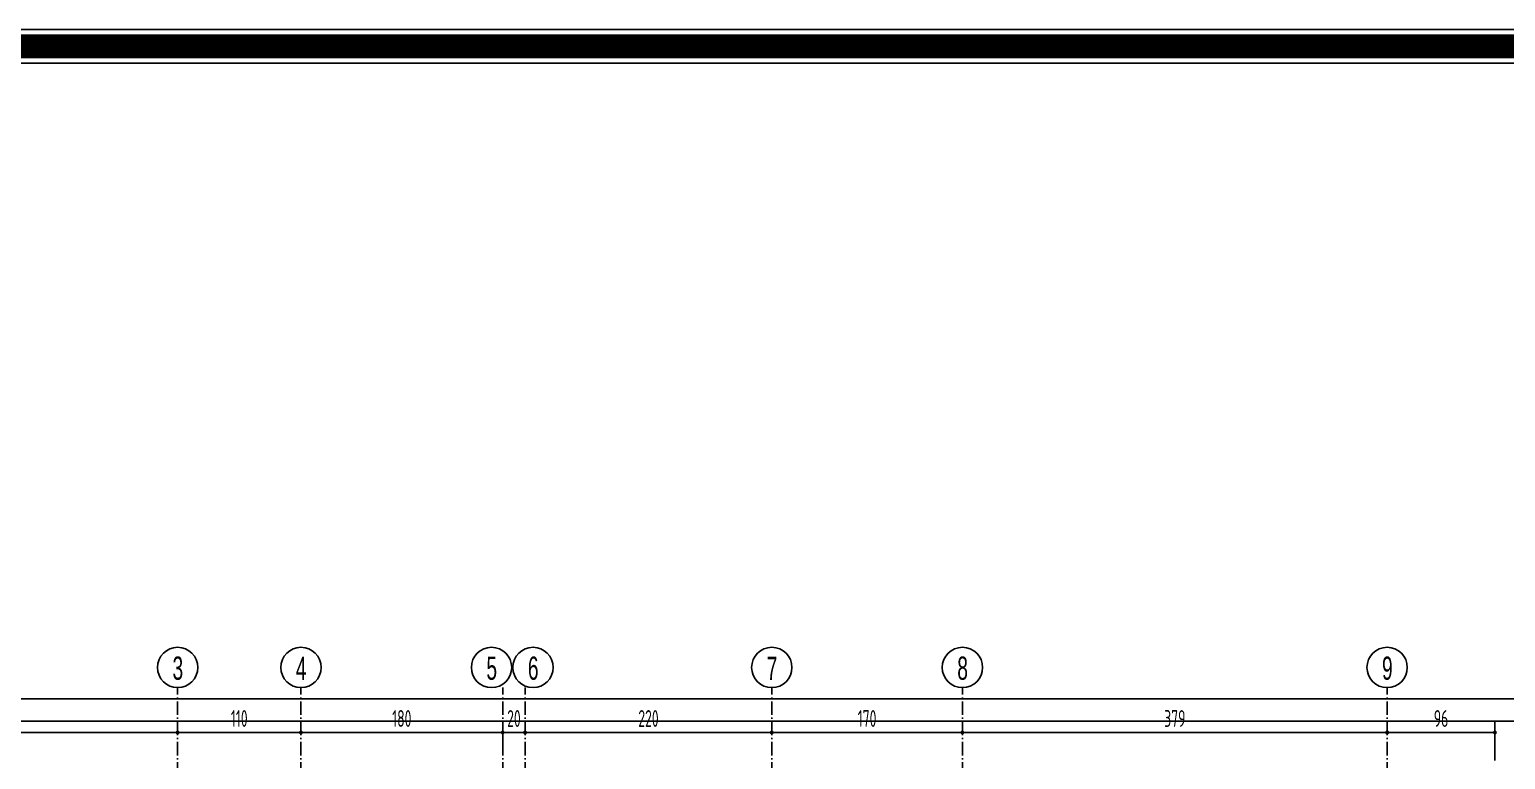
# Model space of a CAD drawing. Extents: x 41749 to 92598, y -24291 to 29432.
# Drawn here: x 53190 to 54507, y -22042 to -21391 of the extents above; entities that cross this region are included whole.
import ezdxf

# ---------------------------------------------------------------- set-up
doc = ezdxf.new("R2010")
doc.units = 0
doc.header["$MEASUREMENT"] = 0
doc.header["$PDMODE"] = 3
doc.linetypes.add('ACAD_ISO10W100', pattern=[18, 12, -3, 0, -3])
doc.layers.get('0').update_dxf_attribs({"linetype": 'CONTINUOUS'})
doc.layers.get('Defpoints').update_dxf_attribs({"linetype": 'CONTINUOUS'})
for name, color, linetype in [('AKS', 10, 'CONTINUOUS'), ('MERBAS', 231, 'CONTINUOUS'), ('OLCU', 3, 'CONTINUOUS'), ('TEFRIS', 12, 'CONTINUOUS'), ('YAZI', 7, 'CONTINUOUS')]:
    doc.layers.add(name, color=color, linetype=linetype)
doc.styles.add('OLCU', font='isocpeur.ttf', dxfattribs={"width": 0.59})
doc.dimstyles.new('OLCU3', dxfattribs={"dimscale": 0.5, "dimtxt": 30, "dimasz": 7, "dimexe": 20, "dimexo": 0, "dimgap": 10, "dimtad": 1, "dimdec": 4, "dimrnd": 0.5, "dimdsep": 46, "dimtxsty": 'OLCU', "dimblk1": 'DOT', "dimblk2": 'DOT', "dimsah": 1, "dimcen": 0.09, "dimclrt": 4, "dimadec": 0, "dimazin": 0, "dimtfac": 1, "dimtdec": 4, "dimtix": 1, "dimtmove": 2, "dimatfit": 3, "dimfxl": 0, "dimtolj": 1, "dimtzin": 0, "dimarcsym": 0})

# ---------------------------------------------------------------- blocks, each defined once
blk = doc.blocks.new('DOT')
at = {"color": 0, "linetype": 'ByBlock'}
blk.add_line((-0.5, 0), (-1, 0), dxfattribs=at)
at = {"color": 0, "linetype": 'ByBlock', "const_width": 0.5}
blk.add_lwpolyline([(-0.25, 0, 1), (0.25, 0, 1)], format="xyb", close=True, dxfattribs=at)
blk = doc.blocks.new('*D2310')
at = {"layer": 'Defpoints', "color": 0, "transparency": 16777216}
for p in [(54401.4, -22018.1), (54401.4, -22018.1), (54497.5, -22335)]:
    blk.add_point(p, dxfattribs=at)
at = {"layer": 'OLCU', "color": 0, "lineweight": -2, "transparency": 16777216}
for p, q in [((54401.4, -22018.1), (54401.4, -22008.1)), ((54497.5, -22043.1), (54497.5, -22008.1)), ((54494, -22018.1), (54404.9, -22018.1))]:
    blk.add_line(p, q, dxfattribs=at)
at = {"layer": 'OLCU', "color": 0, "lineweight": -2, "transparency": 16777216, "xscale": 3.5, "yscale": 3.5, "zscale": 3.5, "rotation": 180}
blk.add_blockref('DOT', (54401.4, -22018.1), dxfattribs=at)
at = {"layer": 'OLCU', "color": 0, "lineweight": -2, "transparency": 16777216, "xscale": 3.5, "yscale": 3.5, "zscale": 3.5}
blk.add_blockref('DOT', (54497.5, -22018.1), dxfattribs=at)
at = {"layer": 'OLCU', "color": 4, "transparency": 16777216, "insert": (54449.5, -22005.6), "char_height": 15, "attachment_point": 5, "style": 'OLCU'}
blk.add_mtext('\\A1;96', dxfattribs=at)
blk = doc.blocks.new('*D2311')
at = {"layer": 'Defpoints', "color": 0, "transparency": 16777216}
for p in [(54022.5, -22018.1), (54022.5, -22018.1), (54401.4, -22018.1)]:
    blk.add_point(p, dxfattribs=at)
at = {"layer": 'OLCU', "color": 0, "lineweight": -2, "transparency": 16777216}
for p, q in [((54022.5, -22018.1), (54022.5, -22008.1)), ((54401.4, -22018.1), (54401.4, -22008.1)), ((54397.9, -22018.1), (54026, -22018.1))]:
    blk.add_line(p, q, dxfattribs=at)
at = {"layer": 'OLCU', "color": 0, "lineweight": -2, "transparency": 16777216, "xscale": 3.5, "yscale": 3.5, "zscale": 3.5, "rotation": 180}
blk.add_blockref('DOT', (54022.5, -22018.1), dxfattribs=at)
at = {"layer": 'OLCU', "color": 0, "lineweight": -2, "transparency": 16777216, "xscale": 3.5, "yscale": 3.5, "zscale": 3.5}
blk.add_blockref('DOT', (54401.4, -22018.1), dxfattribs=at)
at = {"layer": 'OLCU', "color": 4, "transparency": 16777216, "insert": (54212, -22005.6), "char_height": 15, "attachment_point": 5, "style": 'OLCU'}
blk.add_mtext('\\A1;379', dxfattribs=at)
blk = doc.blocks.new('*D2312')
at = {"layer": 'Defpoints', "color": 0, "transparency": 16777216}
for p in [(53852.5, -22018.1), (53852.5, -22018.1), (54022.5, -22018.1)]:
    blk.add_point(p, dxfattribs=at)
at = {"layer": 'OLCU', "color": 0, "lineweight": -2, "transparency": 16777216}
for p, q in [((53852.5, -22018.1), (53852.5, -22008.1)), ((54022.5, -22018.1), (54022.5, -22008.1)), ((54019, -22018.1), (53856, -22018.1))]:
    blk.add_line(p, q, dxfattribs=at)
at = {"layer": 'OLCU', "color": 0, "lineweight": -2, "transparency": 16777216, "xscale": 3.5, "yscale": 3.5, "zscale": 3.5, "rotation": 180}
blk.add_blockref('DOT', (53852.5, -22018.1), dxfattribs=at)
at = {"layer": 'OLCU', "color": 0, "lineweight": -2, "transparency": 16777216, "xscale": 3.5, "yscale": 3.5, "zscale": 3.5}
blk.add_blockref('DOT', (54022.5, -22018.1), dxfattribs=at)
at = {"layer": 'OLCU', "color": 4, "transparency": 16777216, "insert": (53937.5, -22005.6), "char_height": 15, "attachment_point": 5, "style": 'OLCU'}
blk.add_mtext('\\A1;170', dxfattribs=at)
blk = doc.blocks.new('*D2313')
at = {"layer": 'Defpoints', "color": 0, "transparency": 16777216}
for p in [(53632.5, -22018.1), (53632.5, -22018.1), (53852.5, -22018.1)]:
    blk.add_point(p, dxfattribs=at)
at = {"layer": 'OLCU', "color": 0, "lineweight": -2, "transparency": 16777216}
for p, q in [((53632.5, -22018.1), (53632.5, -22008.1)), ((53852.5, -22018.1), (53852.5, -22008.1)), ((53849, -22018.1), (53636, -22018.1))]:
    blk.add_line(p, q, dxfattribs=at)
at = {"layer": 'OLCU', "color": 0, "lineweight": -2, "transparency": 16777216, "xscale": 3.5, "yscale": 3.5, "zscale": 3.5, "rotation": 180}
blk.add_blockref('DOT', (53632.5, -22018.1), dxfattribs=at)
at = {"layer": 'OLCU', "color": 0, "lineweight": -2, "transparency": 16777216, "xscale": 3.5, "yscale": 3.5, "zscale": 3.5}
blk.add_blockref('DOT', (53852.5, -22018.1), dxfattribs=at)
at = {"layer": 'OLCU', "color": 4, "transparency": 16777216, "insert": (53742.5, -22005.6), "char_height": 15, "attachment_point": 5, "style": 'OLCU'}
blk.add_mtext('\\A1;220', dxfattribs=at)
blk = doc.blocks.new('*D2314')
at = {"layer": 'Defpoints', "color": 0, "transparency": 16777216}
for p in [(53612.5, -22018.1), (53612.5, -22018.1), (53632.5, -22018.1)]:
    blk.add_point(p, dxfattribs=at)
at = {"layer": 'OLCU', "color": 0, "lineweight": -2, "transparency": 16777216}
for p, q in [((53632.5, -22018.1), (53632.5, -22008.1)), ((53609, -22018.1), (53605.5, -22018.1)), ((53612.5, -22018.1), (53612.5, -22028.1)), ((53632.5, -22018.1), (53612.5, -22018.1)), ((53636, -22018.1), (53639.5, -22018.1))]:
    blk.add_line(p, q, dxfattribs=at)
at = {"layer": 'OLCU', "color": 0, "lineweight": -2, "transparency": 16777216, "xscale": 3.5, "yscale": 3.5, "zscale": 3.5}
blk.add_blockref('DOT', (53612.5, -22018.1), dxfattribs=at)
at = {"layer": 'OLCU', "color": 0, "lineweight": -2, "transparency": 16777216, "xscale": 3.5, "yscale": 3.5, "zscale": 3.5, "rotation": 180}
blk.add_blockref('DOT', (53632.5, -22018.1), dxfattribs=at)
at = {"layer": 'OLCU', "color": 4, "transparency": 16777216, "insert": (53622.5, -22005.6), "char_height": 15, "attachment_point": 5, "style": 'OLCU'}
blk.add_mtext('\\A1;20', dxfattribs=at)
blk = doc.blocks.new('*D2315')
at = {"layer": 'Defpoints', "color": 0, "transparency": 16777216}
for p in [(53432.5, -22018.1), (53432.5, -22018.1), (53612.5, -22018.1)]:
    blk.add_point(p, dxfattribs=at)
at = {"layer": 'OLCU', "color": 0, "lineweight": -2, "transparency": 16777216}
for p, q in [((53432.5, -22018.1), (53432.5, -22008.1)), ((53609, -22018.1), (53436, -22018.1)), ((53612.5, -22018.1), (53612.5, -22028.1))]:
    blk.add_line(p, q, dxfattribs=at)
at = {"layer": 'OLCU', "color": 0, "lineweight": -2, "transparency": 16777216, "xscale": 3.5, "yscale": 3.5, "zscale": 3.5, "rotation": 180}
blk.add_blockref('DOT', (53432.5, -22018.1), dxfattribs=at)
at = {"layer": 'OLCU', "color": 0, "lineweight": -2, "transparency": 16777216, "xscale": 3.5, "yscale": 3.5, "zscale": 3.5}
blk.add_blockref('DOT', (53612.5, -22018.1), dxfattribs=at)
at = {"layer": 'OLCU', "color": 4, "transparency": 16777216, "insert": (53522.5, -22005.6), "char_height": 15, "attachment_point": 5, "style": 'OLCU'}
blk.add_mtext('\\A1;180', dxfattribs=at)
blk = doc.blocks.new('*D2316')
at = {"layer": 'Defpoints', "color": 0, "transparency": 16777216}
for p in [(53322.5, -22018.1), (53322.5, -22018.1), (53432.5, -22018.1)]:
    blk.add_point(p, dxfattribs=at)
at = {"layer": 'OLCU', "color": 0, "lineweight": -2, "transparency": 16777216}
for p, q in [((53322.5, -22018.1), (53322.5, -22008.1)), ((53432.5, -22018.1), (53432.5, -22008.1)), ((53429, -22018.1), (53326, -22018.1))]:
    blk.add_line(p, q, dxfattribs=at)
at = {"layer": 'OLCU', "color": 0, "lineweight": -2, "transparency": 16777216, "xscale": 3.5, "yscale": 3.5, "zscale": 3.5, "rotation": 180}
blk.add_blockref('DOT', (53322.5, -22018.1), dxfattribs=at)
at = {"layer": 'OLCU', "color": 0, "lineweight": -2, "transparency": 16777216, "xscale": 3.5, "yscale": 3.5, "zscale": 3.5}
blk.add_blockref('DOT', (53432.5, -22018.1), dxfattribs=at)
at = {"layer": 'OLCU', "color": 4, "transparency": 16777216, "insert": (53377.5, -22005.6), "char_height": 15, "attachment_point": 5, "style": 'OLCU'}
blk.add_mtext('\\A1;110', dxfattribs=at)
blk = doc.blocks.new('*D2317')
at = {"layer": 'Defpoints', "color": 0, "transparency": 16777216}
for p in [(52897.5, -22018.1), (52897.5, -22018.1), (53322.5, -22018.1)]:
    blk.add_point(p, dxfattribs=at)
at = {"layer": 'OLCU', "color": 0, "lineweight": -2, "transparency": 16777216}
for p, q in [((52897.5, -22018.1), (52897.5, -22008.1)), ((53322.5, -22018.1), (53322.5, -22008.1)), ((53319, -22018.1), (52901, -22018.1))]:
    blk.add_line(p, q, dxfattribs=at)
at = {"layer": 'OLCU', "color": 0, "lineweight": -2, "transparency": 16777216, "xscale": 3.5, "yscale": 3.5, "zscale": 3.5, "rotation": 180}
blk.add_blockref('DOT', (52897.5, -22018.1), dxfattribs=at)
at = {"layer": 'OLCU', "color": 0, "lineweight": -2, "transparency": 16777216, "xscale": 3.5, "yscale": 3.5, "zscale": 3.5}
blk.add_blockref('DOT', (53322.5, -22018.1), dxfattribs=at)
at = {"layer": 'OLCU', "color": 4, "transparency": 16777216, "insert": (53110, -22005.6), "char_height": 15, "attachment_point": 5, "style": 'OLCU'}
blk.add_mtext('\\A1;425', dxfattribs=at)

msp = doc.modelspace()

# ---------------------------------------------------------------- linework, layer by layer
at = {"layer": 'AKS', "linetype": 'ACAD_ISO10W100'}
for p, q in [((53322.53676, -24011.44639), (53322.53676, -21978.06351)), ((53432.53676, -24011.44639), (53432.53676, -21978.06351)), ((53612.53676, -24011.44639), (53612.53676, -21978.06351)), ((53632.53676, -24011.44639), (53632.53676, -21978.06351)), ((53852.53676, -24011.44639), (53852.53676, -21978.06351)), ((54022.53676, -24011.44639), (54022.53676, -21978.06351)), ((54401.38823, -24011.44639), (54401.38823, -21978.06351))]:
    msp.add_line(p, q, dxfattribs=at)
at = {"layer": 'MERBAS'}
for points in [[(45632.04216, -24290.68394), (45632.04216, -21390.68394), (70862.32763, -21390.68394), (70862.32763, -24290.68394)], [(45637.04216, -24285.68394), (45637.04216, -21395.68394), (70857.32763, -21395.68394), (70857.32763, -24285.68394)], [(45657.04216, -24265.68394), (45657.04216, -21415.68394), (70837.32763, -21415.68394), (70837.32763, -24265.68394)], [(45662.04216, -24260.68394), (45662.04216, -21420.68394), (70832.32763, -21420.68394), (70832.32763, -24260.68394)]]:
    msp.add_lwpolyline(points, close=True, dxfattribs=at)
at = {"layer": 'MERBAS', "const_width": 20}
msp.add_lwpolyline([(45647.04216, -24275.68394), (45647.04216, -21405.68394), (70847.32763, -21405.68394), (70847.32763, -24275.68394)], close=True, dxfattribs=at)
at = {"layer": 'TEFRIS'}
for p, q in [((52008.01562, -21988.06351), (55075.70178, -21988.06351)), ((52028.01562, -22008.06351), (55078.02163, -22008.06351))]:
    msp.add_line(p, q, dxfattribs=at)
at = {"layer": 'YAZI'}
for centre in [(53322.53676, -21960.06351), (53432.53676, -21960.06351), (53602.53676, -21960.06351), (53639.53676, -21960.06351), (53852.53676, -21960.06351), (54022.53676, -21960.06351), (54401.38823, -21960.06351)]:
    msp.add_circle(centre, 18, dxfattribs=at)

# ---------------------------------------------------------------- texts
at = {"layer": 'YAZI', "char_height": 20.736, "width": 360.8188416, "attachment_point": 5, "style": 'OLCU'}
for s, insert in [('{\\fArial|b0|i0|c162|p34;3}', (53322.71556, -21960.82252)), ('{\\fArial|b0|i0|c162|p34;4}', (53432.71556, -21960.82252)), ('{\\fArial|b0|i0|c162|p34;5}', (53602.71556, -21960.82252)), ('{\\fArial|b0|i0|c162|p34;6}', (53639.71556, -21960.82252)), ('{\\fArial|b0|i0|c162|p34;7}', (53852.71556, -21960.82252)), ('{\\fArial|b0|i0|c162|p34;8}', (54022.71556, -21960.82252)), ('{\\fArial|b0|i0|c162|p34;9}', (54401.56704, -21960.82252))]:
    msp.add_mtext(s, dxfattribs=dict(at, insert=insert))

# ---------------------------------------------------------------- dimensions: what is measured, and where the dimension line sits
at = {"layer": 'OLCU'}
for base, p1, p2, picture, middle in [((52897.53676, -22018.06351), (53322.53676, -22018.06351), (52897.53676, -22018.06351), '*D2317', (53110.03676, -22005.56351)), ((53322.53676, -22018.06351), (53432.53676, -22018.06351), (53322.53676, -22018.06351), '*D2316', (53377.53676, -22005.56351)), ((53432.53676, -22018.06351), (53612.53676, -22018.06351), (53432.53676, -22018.06351), '*D2315', (53522.53676, -22005.56351)), ((53612.53676, -22018.06351), (53632.53676, -22018.06351), (53612.53676, -22018.06351), '*D2314', (53622.53676, -22005.56351)), ((53632.53676, -22018.06351), (53852.53676, -22018.06351), (53632.53676, -22018.06351), '*D2313', (53742.53676, -22005.56351)), ((53852.53676, -22018.06351), (54022.53676, -22018.06351), (53852.53676, -22018.06351), '*D2312', (53937.53676, -22005.56351)), ((54022.53676, -22018.06351), (54401.38823, -22018.06351), (54022.53676, -22018.06351), '*D2311', (54211.9625, -22005.56351)), ((54401.38823, -22018.06351), (54497.53676, -22334.97063), (54401.38823, -22018.06351), '*D2310', (54449.4625, -22005.56351))]:
    dim = msp.add_linear_dim(base=base, p1=p1, p2=p2, dimstyle='OLCU3', dxfattribs=at)
    dim.commit()
    dim.dimension.update_dxf_attribs({"geometry": picture, "text_midpoint": middle})

doc.saveas('drawing.dxf')
